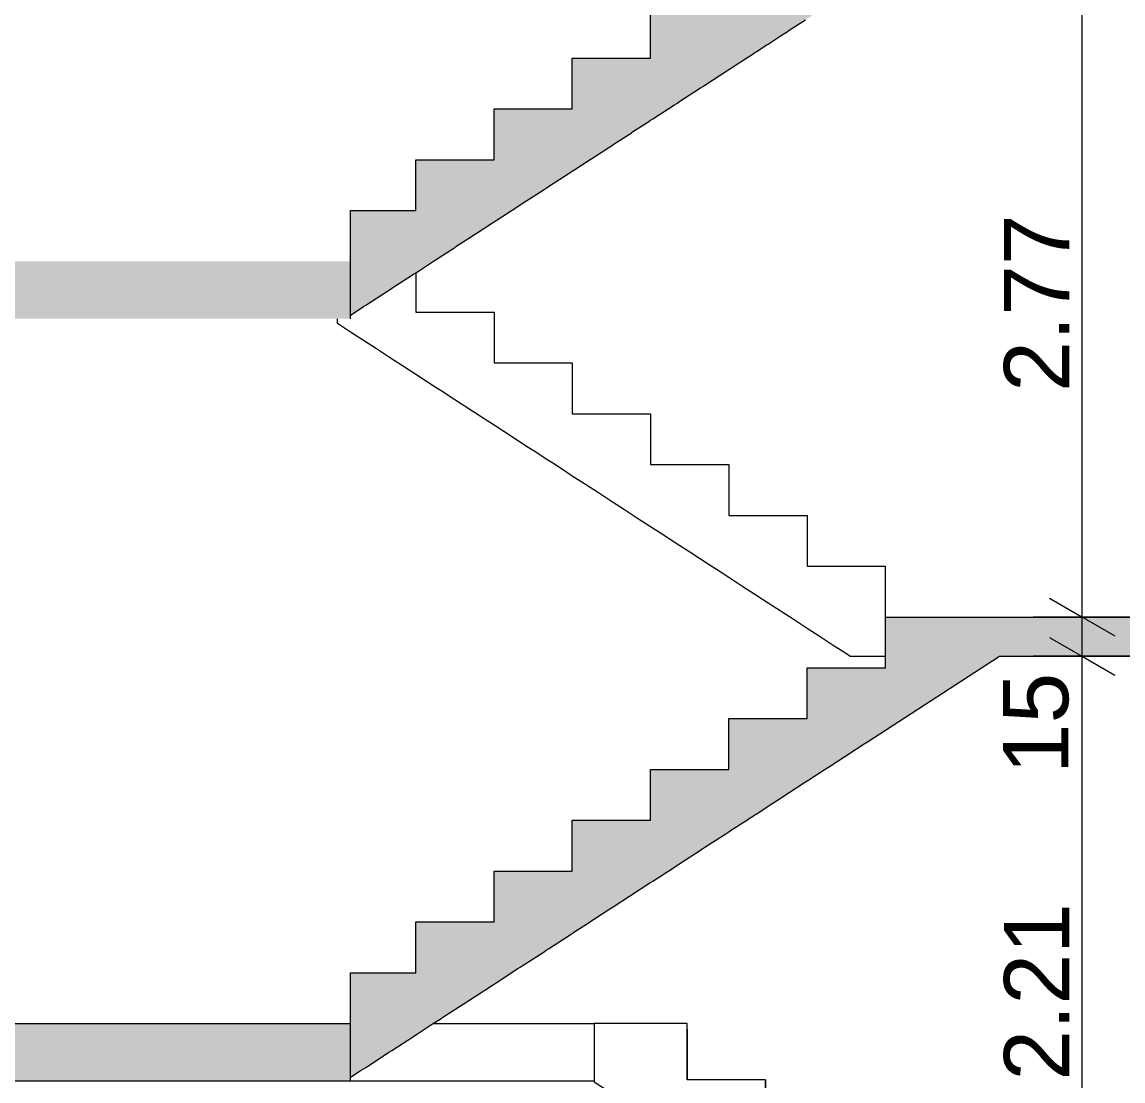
# Model space of a CAD drawing. Header units: feet. Extents: x 2583673 to 2624673, y -122443 to -93743.
# Drawn here: x 2602082 to 2606301, y -113398 to -109342 of the extents above; entities that cross this region are included whole.
import ezdxf

# ---------------------------------------------------------------- set-up
doc = ezdxf.new("R2010")
doc.units = ezdxf.units.FT
doc.header["$MEASUREMENT"] = 0
doc.set_wipeout_variables(frame=1)
doc.linetypes.add('Wipeout_Contour', pattern=[1000, 0, -1000])
for name, color, linetype, lineweight in [('0_Pen_No__1', 7, 'Continuous', 5), ('Dimensioning - General_Pen_No__1', 7, 'Continuous', 5), ('Structural - Bearing_Pen_No__1', 7, 'Continuous', 5)]:
    doc.layers.add(name, color=color, linetype=linetype, lineweight=lineweight)
for name, color, linetype in [('Dimensioning - General', 7, 'Continuous'), ('Exterior walls', 7, 'Continuous'), ('Structural - Bearing', 7, 'Continuous')]:
    doc.layers.add(name, color=color, linetype=linetype)
doc.styles.add('GENERATED_STYLE_1', font='arial.ttf')
doc.dimstyles.new('GENERATED_STYLE__1', dxfattribs={"dimtxt": 250, "dimasz": 190, "dimexe": 0.18, "dimexo": 3, "dimgap": 0.09, "dimtad": 1, "dimlfac": 0.001, "dimzin": 0, "dimdsep": 46, "dimtxsty": 'GENERATED_STYLE_1', "dimblk": 'ARROWHEAD_2', "dimblk1": 'ARROWHEAD_2', "dimblk2": 'ARROWHEAD_2', "dimcen": 0.09, "dimclrd": 7, "dimclre": 7, "dimclrt": 7, "dimadec": 0, "dimazin": 0, "dimtfac": 1, "dimtdec": 4, "dimtmove": 0, "dimatfit": 3, "dimfxl": 1, "dimtolj": 1, "dimtzin": 0, "dimarcsym": 0})

# ---------------------------------------------------------------- blocks, each defined once
blk = doc.blocks.new('*D30', base_point=(2247653.8, -76425))
at = {"layer": 'Dimensioning - General_Pen_No__1', "color": 7, "linetype": 'Continuous', "lineweight": 5, "transparency": 16777216}
for p, q in [((2601204.8, -110406.2), (2601454.8, -110550.5)), ((2601517.3, -110478.3), (2601142.3, -110478.3)), ((2601329.8, -113178.3), (2601329.8, -110478.3)), ((2601204.8, -113106.2), (2601454.8, -113250.5)), ((2601517.3, -113178.3), (2601142.3, -113178.3))]:
    blk.add_line(p, q, dxfattribs=at)
at = {"layer": 'Dimensioning - General_Pen_No__1', "color": 7, "lineweight": 5, "transparency": 16777216, "char_height": 250, "attachment_point": 7, "rotation": 90, "style": 'GENERATED_STYLE_1'}
for s, insert in [('\\A1;22', (2601279.8, -110930)), ('\\A1;2.70', (2601279.8, -112350.6))]:
    blk.add_mtext(s, dxfattribs=dict(at, insert=insert))
blk = doc.blocks.new('ARROWHEAD_2')
at = {"color": 0, "linetype": 'Continuous', "lineweight": 0}
for p, q in [((-0.378, -0.655), (0.378, 0.655)), ((0, 0), (-1, 0))]:
    blk.add_line(p, q, dxfattribs=at)
blk = doc.blocks.new('*D31', base_point=(2247653.8, -76425))
at = {"layer": 'Dimensioning - General_Pen_No__1', "color": 7, "linetype": 'Continuous', "lineweight": 5, "transparency": 16777216}
for p, q in [((2601204.8, -110186.2), (2601454.8, -110330.5)), ((2601517.3, -110258.3), (2601142.3, -110258.3)), ((2601329.8, -110478.3), (2601329.8, -110258.3)), ((2601204.8, -110406.2), (2601454.8, -110550.5)), ((2601517.3, -110478.3), (2601142.3, -110478.3))]:
    blk.add_line(p, q, dxfattribs=at)
blk = doc.blocks.new('*D43', base_point=(2247653.8, -76425))
at = {"layer": 'Dimensioning - General_Pen_No__1', "color": 7, "linetype": 'Continuous', "lineweight": 5, "transparency": 16777216}
for p, q in [((2611965.4, -99144.8), (2611965.4, -99022.5)), ((2612090.4, -99216.9), (2611840.4, -99072.6)), ((2612152.9, -99144.8), (2611777.9, -99144.8)), ((2611965.4, -116398.3), (2611965.4, -99144.8)), ((2611840.4, -116326.2), (2612090.4, -116470.5)), ((2612152.9, -116398.3), (2611777.9, -116398.3)), ((2611965.4, -116520.6), (2611965.4, -116398.3))]:
    blk.add_line(p, q, dxfattribs=at)
at = {"layer": 'Dimensioning - General_Pen_No__1', "color": 7, "lineweight": 5, "transparency": 16777216, "insert": (2611915.4, -108199), "char_height": 250, "attachment_point": 7, "rotation": 90, "style": 'GENERATED_STYLE_1'}
blk.add_mtext('\\A1;17.25', dxfattribs=at)
blk = doc.blocks.new('*D46', base_point=(2247653.8, -76425))
at = {"layer": 'Dimensioning - General_Pen_No__1', "color": 7, "linetype": 'Continuous', "lineweight": 5, "transparency": 16777216}
for p, q in [((2606019.8, -111698.8), (2606269.8, -111843.2)), ((2606332.3, -111771), (2605957.3, -111771)), ((2606144.8, -113978.3), (2606144.8, -111771)), ((2606019.8, -113906.2), (2606269.8, -114050.5)), ((2606332.3, -113978.3), (2605957.3, -113978.3))]:
    blk.add_line(p, q, dxfattribs=at)
at = {"layer": 'Dimensioning - General_Pen_No__1', "color": 7, "lineweight": 5, "transparency": 16777216, "char_height": 250, "attachment_point": 7, "rotation": 90, "style": 'GENERATED_STYLE_1'}
for s, insert in [('\\A1;15', (2606094.8, -112222.7)), ('\\A1;2.21', (2606094.8, -113397))]:
    blk.add_mtext(s, dxfattribs=dict(at, insert=insert))
blk = doc.blocks.new('*D47', base_point=(2247653.82239, -76424.96695))
at = {"layer": 'Dimensioning - General_Pen_No__1', "color": 7, "linetype": 'Continuous', "lineweight": 5, "transparency": 16777216}
for p, q in [((2606019.75593, -111548.84361), (2606269.75593, -111693.18111)), ((2606332.25593, -111621.01236), (2605957.25593, -111621.01236)), ((2606144.75593, -111771.01236), (2606144.75593, -111621.01236)), ((2606019.75593, -111698.84361), (2606269.75593, -111843.18111)), ((2606332.25593, -111771.01236), (2605957.25593, -111771.01236))]:
    blk.add_line(p, q, dxfattribs=at)
blk = doc.blocks.new('*D48', base_point=(2247653.8, -76425))
at = {"layer": 'Dimensioning - General_Pen_No__1', "color": 7, "linetype": 'Continuous', "lineweight": 5, "transparency": 16777216}
for p, q in [((2606019.8, -108778.8), (2606269.8, -108923.2)), ((2606332.3, -108851), (2605957.3, -108851)), ((2606144.8, -111621), (2606144.8, -108851)), ((2606019.8, -111548.8), (2606269.8, -111693.2)), ((2606332.3, -111621), (2605957.3, -111621))]:
    blk.add_line(p, q, dxfattribs=at)
at = {"layer": 'Dimensioning - General_Pen_No__1', "color": 7, "lineweight": 5, "transparency": 16777216, "char_height": 250, "attachment_point": 7, "rotation": 90, "style": 'GENERATED_STYLE_1'}
for s, insert in [('\\A1;15', (2606094.8, -109302.7)), ('\\A1;2.77', (2606094.8, -110758.3))]:
    blk.add_mtext(s, dxfattribs=dict(at, insert=insert))

msp = doc.modelspace()

# ---------------------------------------------------------------- linework, layer by layer
at = {"layer": '0_Pen_No__1', "color": 7, "linetype": 'Continuous', "lineweight": 5}
for p, q in [((2603590.83, -113222.095), (2603597.102, -113218.025)), ((2603499.193, -113281.558), (2603582.467, -113227.522)), ((2603582.467, -113227.522), (2603590.83, -113222.095)), ((2603399.193, -113346.446), (2603482.467, -113292.411)), ((2603482.467, -113292.411), (2603490.83, -113286.984)), ((2603490.83, -113286.984), (2603499.193, -113281.558)), ((2603390.83, -113351.873), (2603399.193, -113346.446)), ((2603340.83, -113384.317), (2603382.467, -113357.3)), ((2603382.467, -113357.3), (2603390.83, -113351.873)), ((2604930.83, -113394.346), (2604930.83, -113589.012))]:
    msp.add_line(p, q, dxfattribs=at)
at = {"layer": 'Structural - Bearing_Pen_No__1', "color": 7, "linetype": 'Continuous', "lineweight": 5}
for p, q in [((2592180.83, -113398.346), (2603340.83, -113398.346)), ((2603340.83, -113398.346), (2604030.83, -113398.346))]:
    msp.add_line(p, q, dxfattribs=at)

# ---------------------------------------------------------------- wipeouts: each hides what was drawn before it
at = {"color": 254, "linetype": 'Wipeout_Contour', "lineweight": 0, "ltscale": 54730930.96030671}
msp.add_wipeout([(2600730.83, -107558.346), (2600730.83, -110258.346), (2603340.83, -110258.346), (2603340.83, -110063.679), (2603590.83, -110063.679), (2603590.83, -109869.012), (2603890.83, -109869.012), (2603890.83, -109674.346), (2604190.83, -109674.346), (2604190.83, -109479.679), (2604490.83, -109479.679), (2604490.83, -109285.012), (2604790.83, -109285.012), (2604790.83, -109090.346), (2605090.83, -109090.346), (2605090.83, -108895.679), (2605390.83, -108895.679), (2605390.83, -108851.012), (2605254.572, -108851.012), (2603290.83, -107576.762), (2603290.83, -107558.346)], dxfattribs=at).dxf.layer = 'Exterior walls'
at = {"color": 254, "linetype": 'Wipeout_Contour', "lineweight": 0, "ltscale": 54733535.01030895}
msp.add_wipeout([(2603290.83, -110478.346), (2600730.83, -110478.346), (2600730.83, -113178.346), (2603340.83, -113178.346), (2603340.83, -112983.679), (2603590.83, -112983.679), (2603590.83, -112789.012), (2603890.83, -112789.012), (2603890.83, -112594.346), (2604190.83, -112594.346), (2604190.83, -112399.679), (2604490.83, -112399.679), (2604490.83, -112205.012), (2604790.83, -112205.012), (2604790.83, -112010.346), (2605090.83, -112010.346), (2605090.83, -111815.679), (2605390.83, -111815.679), (2605390.83, -111771.012), (2605254.572, -111771.012), (2603290.83, -110496.762)], dxfattribs=at).dxf.layer = 'Exterior walls'
at = {"color": 254, "linetype": 'Wipeout_Contour', "lineweight": 0, "ltscale": 10427798.09888315}
msp.add_wipeout([(2604330.83, -113508.346), (2604630.83, -113508.346), (2604630.83, -113343.346), (2604330.83, -113343.346)], dxfattribs=at).dxf.layer = 'Structural - Bearing'

# ---------------------------------------------------------------- next in the draw order: hatches: boundary and pattern name
at = {"layer": 'Structural - Bearing_Pen_No__1', "linetype": 'Continuous', "lineweight": 5}
msp.add_hatch(color=7, dxfattribs=at).paths.add_polyline_path([(2603340.83, -113398.346), (2603340.83, -113178.346), (2592060.83, -113178.346), (2592060.83, -113398.346)])

# ---------------------------------------------------------------- next in the draw order: linework, layer by layer
at = {"layer": '0_Pen_No__1', "color": 7, "linetype": 'Continuous', "lineweight": 5}
for p, q in [((2603590.83, -110063.679), (2603590.83, -109869.012)), ((2603340.83, -110063.679), (2603590.83, -110063.679)), ((2603590.83, -112983.679), (2603590.83, -112789.012)), ((2603340.83, -112983.679), (2603590.83, -112983.679)), ((2603340.83, -113384.317), (2603340.83, -112983.679)), ((2604630.83, -113199.679), (2604630.83, -113394.346)), ((2604630.83, -113394.346), (2604930.83, -113394.346))]:
    msp.add_line(p, q, dxfattribs=at)
at = {"layer": 'Structural - Bearing_Pen_No__1', "color": 7, "linetype": 'Continuous', "lineweight": 5}
for p, q in [((2592180.83, -113178.346), (2603340.83, -113178.346)), ((2603340.83, -113398.346), (2603340.83, -113178.346)), ((2604330.83, -113343.346), (2604630.83, -113343.346)), ((2604630.83, -113508.346), (2604630.83, -113343.346)), ((2604030.83, -113398.346), (2604330.83, -113398.346))]:
    msp.add_line(p, q, dxfattribs=at)

# ---------------------------------------------------------------- next in the draw order: wipeouts: each hides what was drawn before it
at = {"color": 254, "linetype": 'Wipeout_Contour', "lineweight": 0, "ltscale": 10432154.7907367}
msp.add_wipeout([(2605827.088, -108851.012), (2603658.252, -110258.346), (2606730.83, -110258.346), (2606730.83, -108851.012)], dxfattribs=at).dxf.layer = 'Exterior walls'
at = {"color": 254, "linetype": 'Wipeout_Contour', "lineweight": 0, "ltscale": 36502272.04315289}
msp.add_wipeout([(2606730.83, -110478.346), (2603890.83, -110478.346), (2603890.83, -110647.679), (2604190.83, -110647.679), (2604190.83, -110842.346), (2604490.83, -110842.346), (2604490.83, -111037.012), (2604790.83, -111037.012), (2604790.83, -111231.679), (2605090.83, -111231.679), (2605090.83, -111426.346), (2605390.83, -111426.346), (2605390.83, -111621.012), (2606730.83, -111621.012)], dxfattribs=at).dxf.layer = 'Exterior walls'
at = {"color": 254, "linetype": 'Wipeout_Contour', "lineweight": 0, "ltscale": 10432651.95455076}
msp.add_wipeout([(2605827.088, -111771.012), (2603658.252, -113178.346), (2606730.83, -113178.346), (2606730.83, -111771.012)], dxfattribs=at).dxf.layer = 'Exterior walls'

# ---------------------------------------------------------------- next in the draw order: linework, layer by layer
at = {"layer": '0_Pen_No__1', "color": 7, "linetype": 'Continuous', "lineweight": 5}
for p, q in [((2604490.83, -109479.679), (2604490.83, -109285.012)), ((2605022.102, -109373.359), (2605084.558, -109332.832)), ((2604992.921, -109392.294), (2605013.74, -109378.785)), ((2605013.74, -109378.785), (2605015.83, -109377.429)), ((2605015.83, -109377.429), (2605022.102, -109373.359)), ((2604940.83, -109426.095), (2604945.012, -109423.382)), ((2604945.012, -109423.382), (2604986.649, -109396.364)), ((2604986.649, -109396.364), (2604990.83, -109393.651)), ((2604990.83, -109393.651), (2604992.921, -109392.294)), ((2604867.921, -109473.405), (2604888.74, -109459.896)), ((2604888.74, -109459.896), (2604890.83, -109458.54)), ((2604890.83, -109458.54), (2604895.012, -109455.826)), ((2604895.012, -109455.826), (2604936.649, -109428.808)), ((2604936.649, -109428.808), (2604940.83, -109426.095)), ((2604190.83, -109479.679), (2604490.83, -109479.679)), ((2604190.83, -109674.346), (2604190.83, -109479.679)), ((2604797.102, -109519.359), (2604859.558, -109478.832)), ((2604859.558, -109478.832), (2604865.83, -109474.762)), ((2604865.83, -109474.762), (2604867.921, -109473.405)), ((2604699.193, -109582.891), (2604782.467, -109528.855)), ((2604782.467, -109528.855), (2604790.83, -109523.429)), ((2604790.83, -109523.429), (2604797.102, -109519.359)), ((2604682.467, -109593.744), (2604690.83, -109588.317)), ((2604690.83, -109588.317), (2604699.193, -109582.891)), ((2604599.193, -109647.78), (2604682.467, -109593.744)), ((2603890.83, -109674.346), (2604190.83, -109674.346)), ((2603890.83, -109869.012), (2603890.83, -109674.346)), ((2604499.193, -109712.669), (2604582.467, -109658.633)), ((2604582.467, -109658.633), (2604590.83, -109653.206)), ((2604590.83, -109653.206), (2604599.193, -109647.78)), ((2604484.558, -109722.165), (2604490.83, -109718.095)), ((2604490.83, -109718.095), (2604499.193, -109712.669)), ((2604422.102, -109762.692), (2604484.558, -109722.165)), ((2604347.102, -109811.359), (2604409.558, -109770.832)), ((2604409.558, -109770.832), (2604415.83, -109766.762)), ((2604415.83, -109766.762), (2604422.102, -109762.692)), ((2604272.102, -109860.025), (2604334.558, -109819.498)), ((2604334.558, -109819.498), (2604340.83, -109815.429)), ((2604340.83, -109815.429), (2604347.102, -109811.359)), ((2603590.83, -109869.012), (2603890.83, -109869.012)), ((2604197.102, -109908.692), (2604259.558, -109868.165)), ((2604259.558, -109868.165), (2604265.83, -109864.095)), ((2604265.83, -109864.095), (2604272.102, -109860.025)), ((2604099.193, -109972.224), (2604182.467, -109918.188)), ((2604182.467, -109918.188), (2604190.83, -109912.762)), ((2604190.83, -109912.762), (2604197.102, -109908.692)), ((2604090.83, -109977.651), (2604099.193, -109972.224)), ((2603999.193, -110037.113), (2604082.467, -109983.077)), ((2604082.467, -109983.077), (2604090.83, -109977.651)), ((2603899.193, -110102.002), (2603982.467, -110047.966)), ((2603982.467, -110047.966), (2603990.83, -110042.54)), ((2603990.83, -110042.54), (2603999.193, -110037.113)), ((2603822.102, -110152.025), (2603884.558, -110111.498)), ((2603884.558, -110111.498), (2603890.83, -110107.429)), ((2603890.83, -110107.429), (2603899.193, -110102.002)), ((2603745.012, -110202.049), (2603786.649, -110175.031)), ((2603786.649, -110175.031), (2603790.83, -110172.317)), ((2603790.83, -110172.317), (2603792.921, -110170.961)), ((2603792.921, -110170.961), (2603813.74, -110157.452)), ((2603813.74, -110157.452), (2603815.83, -110156.095)), ((2603815.83, -110156.095), (2603822.102, -110152.025)), ((2603695.012, -110234.493), (2603736.649, -110207.475)), ((2603736.649, -110207.475), (2603740.83, -110204.762)), ((2603740.83, -110204.762), (2603745.012, -110202.049)), ((2603690.83, -110237.206), (2603695.012, -110234.493)), ((2605827.088, -111771.012), (2606730.83, -111771.012)), ((2605090.83, -112010.346), (2605090.83, -111815.679)), ((2605090.83, -111815.679), (2605390.83, -111815.679)), ((2604790.83, -112010.346), (2605090.83, -112010.346)), ((2604790.83, -112205.012), (2604790.83, -112010.346)), ((2605247.102, -112147.359), (2605309.558, -112106.832)), ((2605309.558, -112106.832), (2605315.83, -112102.762)), ((2605315.83, -112102.762), (2605322.102, -112098.692)), ((2605172.102, -112196.025), (2605234.558, -112155.498)), ((2605234.558, -112155.498), (2605240.83, -112151.429)), ((2605240.83, -112151.429), (2605247.102, -112147.359)), ((2604490.83, -112205.012), (2604790.83, -112205.012)), ((2604490.83, -112399.679), (2604490.83, -112205.012)), ((2605097.102, -112244.692), (2605159.558, -112204.165)), ((2605159.558, -112204.165), (2605165.83, -112200.095)), ((2605165.83, -112200.095), (2605172.102, -112196.025)), ((2605084.558, -112252.832), (2605090.83, -112248.762)), ((2605090.83, -112248.762), (2605097.102, -112244.692)), ((2605022.102, -112293.359), (2605084.558, -112252.832)), ((2604945.012, -112343.382), (2604986.649, -112316.364)), ((2604986.649, -112316.364), (2604990.83, -112313.651)), ((2604990.83, -112313.651), (2604992.921, -112312.294)), ((2604992.921, -112312.294), (2605013.74, -112298.785)), ((2605013.74, -112298.785), (2605015.83, -112297.429)), ((2605015.83, -112297.429), (2605022.102, -112293.359)), ((2604890.83, -112378.54), (2604895.012, -112375.826)), ((2604895.012, -112375.826), (2604936.649, -112348.808)), ((2604936.649, -112348.808), (2604940.83, -112346.095)), ((2604940.83, -112346.095), (2604945.012, -112343.382)), ((2604190.83, -112399.679), (2604490.83, -112399.679)), ((2604190.83, -112594.346), (2604190.83, -112399.679)), ((2604797.102, -112439.359), (2604859.558, -112398.832)), ((2604859.558, -112398.832), (2604865.83, -112394.762)), ((2604865.83, -112394.762), (2604867.921, -112393.405)), ((2604867.921, -112393.405), (2604888.74, -112379.896)), ((2604888.74, -112379.896), (2604890.83, -112378.54)), ((2604699.193, -112502.891), (2604782.467, -112448.855)), ((2604782.467, -112448.855), (2604790.83, -112443.429)), ((2604790.83, -112443.429), (2604797.102, -112439.359)), ((2604690.83, -112508.317), (2604699.193, -112502.891)), ((2604599.193, -112567.78), (2604682.467, -112513.744)), ((2604682.467, -112513.744), (2604690.83, -112508.317)), ((2604499.193, -112632.669), (2604582.467, -112578.633)), ((2604582.467, -112578.633), (2604590.83, -112573.206)), ((2604590.83, -112573.206), (2604599.193, -112567.78)), ((2603890.83, -112594.346), (2604190.83, -112594.346)), ((2603890.83, -112789.012), (2603890.83, -112594.346)), ((2604422.102, -112682.692), (2604484.558, -112642.165)), ((2604484.558, -112642.165), (2604490.83, -112638.095)), ((2604490.83, -112638.095), (2604499.193, -112632.669)), ((2604347.102, -112731.359), (2604409.558, -112690.832)), ((2604409.558, -112690.832), (2604415.83, -112686.762)), ((2604415.83, -112686.762), (2604422.102, -112682.692)), ((2604272.102, -112780.025), (2604334.558, -112739.498)), ((2604334.558, -112739.498), (2604340.83, -112735.429)), ((2604340.83, -112735.429), (2604347.102, -112731.359)), ((2603590.83, -112789.012), (2603890.83, -112789.012)), ((2604197.102, -112828.692), (2604259.558, -112788.165)), ((2604259.558, -112788.165), (2604265.83, -112784.095)), ((2604265.83, -112784.095), (2604272.102, -112780.025)), ((2604099.193, -112892.224), (2604182.467, -112838.188)), ((2604182.467, -112838.188), (2604190.83, -112832.762)), ((2604190.83, -112832.762), (2604197.102, -112828.692)), ((2603999.193, -112957.113), (2604082.467, -112903.077)), ((2604082.467, -112903.077), (2604090.83, -112897.651)), ((2604090.83, -112897.651), (2604099.193, -112892.224)), ((2603982.467, -112967.966), (2603990.83, -112962.54)), ((2603990.83, -112962.54), (2603999.193, -112957.113)), ((2603899.193, -113022.002), (2603982.467, -112967.966)), ((2603822.102, -113072.025), (2603884.558, -113031.498)), ((2603884.558, -113031.498), (2603890.83, -113027.429)), ((2603890.83, -113027.429), (2603899.193, -113022.002)), ((2603786.649, -113095.031), (2603790.83, -113092.317)), ((2603790.83, -113092.317), (2603792.921, -113090.961)), ((2603792.921, -113090.961), (2603813.74, -113077.452)), ((2603813.74, -113077.452), (2603815.83, -113076.095)), ((2603815.83, -113076.095), (2603822.102, -113072.025)), ((2603695.012, -113154.493), (2603736.649, -113127.475)), ((2603736.649, -113127.475), (2603740.83, -113124.762)), ((2603740.83, -113124.762), (2603745.012, -113122.049)), ((2603745.012, -113122.049), (2603786.649, -113095.031)), ((2603597.102, -113218.025), (2603659.558, -113177.498)), ((2603659.558, -113177.498), (2603665.83, -113173.429)), ((2603665.83, -113173.429), (2603667.921, -113172.072)), ((2603667.921, -113172.072), (2603688.74, -113158.563)), ((2603688.74, -113158.563), (2603690.83, -113157.206)), ((2603690.83, -113157.206), (2603695.012, -113154.493))]:
    msp.add_line(p, q, dxfattribs=at)
at = {"layer": 'Structural - Bearing_Pen_No__1', "color": 7, "linetype": 'Continuous', "lineweight": 5}
for p, q in [((2603658.252, -113178.346), (2604030.83, -113178.346)), ((2604030.83, -113178.346), (2604330.83, -113178.346)), ((2604330.83, -113343.346), (2604330.83, -113178.346))]:
    msp.add_line(p, q, dxfattribs=at)

# ---------------------------------------------------------------- next in the draw order: dimensions: what is measured, and where the dimension line sits
at = {"layer": 'Dimensioning - General', "color": 7, "linetype": 'Continuous', "lineweight": 5}
for base, p1, p2, picture, middle in [((2606144.756, -111621.012), (2608932.754, -111771.012), (2608907.474, -111621.012), '*D47', (2605969.756, -112032.104)), ((2606144.756, -111771.012), (2608764.222, -113978.346), (2608932.754, -111771.012), '*D46', (2605969.756, -113072.26))]:
    dim = msp.add_linear_dim(base=base, p1=p1, p2=p2, angle=90, dimstyle='GENERATED_STYLE__1', dxfattribs=at)
    dim.commit()
    dim.dimension.update_dxf_attribs({"geometry": picture, "text_midpoint": middle, "dimtype": 160, "text_rotation": 90})

# ---------------------------------------------------------------- next in the draw order: wipeouts: each hides what was drawn before it
at = {"color": 254, "linetype": 'Wipeout_Contour', "lineweight": 0, "ltscale": 18248450.45669055}
msp.add_wipeout([(2603590.83, -110453.012), (2603890.83, -110453.012), (2603890.83, -110478.346), (2606730.83, -110478.346), (2606730.83, -110258.346), (2603658.252, -110258.346), (2603590.83, -110302.095)], dxfattribs=at).dxf.layer = 'Structural - Bearing'

# ---------------------------------------------------------------- next in the draw order: linework, layer by layer
at = {"layer": '0_Pen_No__1', "color": 7, "linetype": 'Continuous', "lineweight": 5}
for p, q in [((2603659.558, -110257.498), (2603665.83, -110253.429)), ((2603665.83, -110253.429), (2603667.921, -110252.072)), ((2603667.921, -110252.072), (2603688.74, -110238.563)), ((2603688.74, -110238.563), (2603690.83, -110237.206))]:
    msp.add_line(p, q, dxfattribs=at)

# ---------------------------------------------------------------- next in the draw order: dimensions: what is measured, and where the dimension line sits
at = {"layer": 'Dimensioning - General', "color": 7, "linetype": 'Continuous', "lineweight": 5}
dim = msp.add_linear_dim(base=(2606144.756, -108851.012), p1=(2608907.474, -111621.012), p2=(2608821.62, -108851.012), angle=90, dimstyle='GENERATED_STYLE__1', dxfattribs=at)
dim.commit()
dim.dimension.update_dxf_attribs({"geometry": '*D48', "text_midpoint": (2605969.756, -110433.594), "dimtype": 160, "text_rotation": 90})

# ---------------------------------------------------------------- next in the draw order: wipeouts: each hides what was drawn before it
at = {"color": 254, "linetype": 'Wipeout_Contour', "lineweight": 0, "ltscale": 49526231.70207646}
msp.add_wipeout([(2603290.83, -110478.346), (2603290.83, -110496.762), (2605254.572, -111771.012), (2605390.83, -111771.012), (2605390.83, -111426.346), (2605090.83, -111426.346), (2605090.83, -111231.679), (2604790.83, -111231.679), (2604790.83, -111037.012), (2604490.83, -111037.012), (2604490.83, -110842.346), (2604190.83, -110842.346), (2604190.83, -110647.679), (2603890.83, -110647.679), (2603890.83, -110453.012), (2603590.83, -110453.012), (2603590.83, -110302.095), (2603340.83, -110464.317), (2603340.83, -110478.346)], dxfattribs=at)

# ---------------------------------------------------------------- next in the draw order: hatches: boundary and pattern name
at = {"layer": '0_Pen_No__1', "linetype": 'Continuous', "lineweight": 5}
for points in [[(2605090.83, -108895.679), (2605090.83, -109090.346), (2604790.83, -109090.346), (2604790.83, -109285.012), (2604490.83, -109285.012), (2604490.83, -109479.679), (2604190.83, -109479.679), (2604190.83, -109674.346), (2603890.83, -109674.346), (2603890.83, -109869.012), (2603590.83, -109869.012), (2603590.83, -110063.679), (2603340.83, -110063.679), (2603340.83, -110464.317), (2603382.467, -110437.3), (2603390.83, -110431.873), (2603399.193, -110426.446), (2603482.467, -110372.411), (2603490.83, -110366.984), (2603499.193, -110361.558), (2603582.467, -110307.522), (2603590.83, -110302.095), (2603597.102, -110298.025), (2603659.558, -110257.498), (2603665.83, -110253.429), (2603667.921, -110252.072), (2603688.74, -110238.563), (2603690.83, -110237.206), (2603695.012, -110234.493), (2603736.649, -110207.475), (2603740.83, -110204.762), (2603745.012, -110202.049), (2603786.649, -110175.031), (2603790.83, -110172.317), (2603792.921, -110170.961), (2603813.74, -110157.452), (2603815.83, -110156.095), (2603822.102, -110152.025), (2603884.558, -110111.498), (2603890.83, -110107.429), (2603899.193, -110102.002), (2603982.467, -110047.966), (2603990.83, -110042.54), (2603999.193, -110037.113), (2604082.467, -109983.077), (2604090.83, -109977.651), (2604099.193, -109972.224), (2604182.467, -109918.188), (2604190.83, -109912.762), (2604197.102, -109908.692), (2604259.558, -109868.165), (2604265.83, -109864.095), (2604272.102, -109860.025), (2604334.558, -109819.498), (2604340.83, -109815.429), (2604347.102, -109811.359), (2604409.558, -109770.832), (2604415.83, -109766.762), (2604422.102, -109762.692), (2604484.558, -109722.165), (2604490.83, -109718.095), (2604499.193, -109712.669), (2604582.467, -109658.633), (2604590.83, -109653.206), (2604599.193, -109647.78), (2604682.467, -109593.744), (2604690.83, -109588.317), (2604699.193, -109582.891), (2604782.467, -109528.855), (2604790.83, -109523.429), (2604797.102, -109519.359), (2604859.558, -109478.832), (2604865.83, -109474.762), (2604867.921, -109473.405), (2604888.74, -109459.896), (2604890.83, -109458.54), (2604895.012, -109455.826), (2604936.649, -109428.808), (2604940.83, -109426.095), (2604945.012, -109423.382), (2604986.649, -109396.364), (2604990.83, -109393.651), (2604992.921, -109392.294), (2605013.74, -109378.785), (2605015.83, -109377.429), (2605022.102, -109373.359), (2605084.558, -109332.832), (2605090.83, -109328.762), (2605097.102, -109324.692), (2605159.558, -109284.165), (2605165.83, -109280.095), (2605172.102, -109276.025), (2605234.558, -109235.498), (2605240.83, -109231.429), (2605247.102, -109227.359), (2605309.558, -109186.832), (2605315.83, -109182.762), (2605322.102, -109178.692), (2605827.088, -108851.012), (2605390.83, -108851.012), (2605390.83, -108895.679)], [(2606730.83, -111771.012), (2606730.83, -111621.012), (2605390.83, -111621.012), (2605390.83, -111771.012)], [(2605090.83, -111815.679), (2605090.83, -112010.346), (2604790.83, -112010.346), (2604790.83, -112205.012), (2604490.83, -112205.012), (2604490.83, -112399.679), (2604190.83, -112399.679), (2604190.83, -112594.346), (2603890.83, -112594.346), (2603890.83, -112789.012), (2603590.83, -112789.012), (2603590.83, -112983.679), (2603340.83, -112983.679), (2603340.83, -113384.317), (2603382.467, -113357.3), (2603390.83, -113351.873), (2603399.193, -113346.446), (2603482.467, -113292.411), (2603490.83, -113286.984), (2603499.193, -113281.558), (2603582.467, -113227.522), (2603590.83, -113222.095), (2603597.102, -113218.025), (2603659.558, -113177.498), (2603665.83, -113173.429), (2603667.921, -113172.072), (2603688.74, -113158.563), (2603690.83, -113157.206), (2603695.012, -113154.493), (2603736.649, -113127.475), (2603740.83, -113124.762), (2603745.012, -113122.049), (2603786.649, -113095.031), (2603790.83, -113092.317), (2603792.921, -113090.961), (2603813.74, -113077.452), (2603815.83, -113076.095), (2603822.102, -113072.025), (2603884.558, -113031.498), (2603890.83, -113027.429), (2603899.193, -113022.002), (2603982.467, -112967.966), (2603990.83, -112962.54), (2603999.193, -112957.113), (2604082.467, -112903.077), (2604090.83, -112897.651), (2604099.193, -112892.224), (2604182.467, -112838.188), (2604190.83, -112832.762), (2604197.102, -112828.692), (2604259.558, -112788.165), (2604265.83, -112784.095), (2604272.102, -112780.025), (2604334.558, -112739.498), (2604340.83, -112735.429), (2604347.102, -112731.359), (2604409.558, -112690.832), (2604415.83, -112686.762), (2604422.102, -112682.692), (2604484.558, -112642.165), (2604490.83, -112638.095), (2604499.193, -112632.669), (2604582.467, -112578.633), (2604590.83, -112573.206), (2604599.193, -112567.78), (2604682.467, -112513.744), (2604690.83, -112508.317), (2604699.193, -112502.891), (2604782.467, -112448.855), (2604790.83, -112443.429), (2604797.102, -112439.359), (2604859.558, -112398.832), (2604865.83, -112394.762), (2604867.921, -112393.405), (2604888.74, -112379.896), (2604890.83, -112378.54), (2604895.012, -112375.826), (2604936.649, -112348.808), (2604940.83, -112346.095), (2604945.012, -112343.382), (2604986.649, -112316.364), (2604990.83, -112313.651), (2604992.921, -112312.294), (2605013.74, -112298.785), (2605015.83, -112297.429), (2605022.102, -112293.359), (2605084.558, -112252.832), (2605090.83, -112248.762), (2605097.102, -112244.692), (2605159.558, -112204.165), (2605165.83, -112200.095), (2605172.102, -112196.025), (2605234.558, -112155.498), (2605240.83, -112151.429), (2605247.102, -112147.359), (2605309.558, -112106.832), (2605315.83, -112102.762), (2605322.102, -112098.692), (2605827.088, -111771.012), (2605390.83, -111771.012), (2605390.83, -111815.679)]]:
    msp.add_hatch(color=7, dxfattribs=at).paths.add_polyline_path(points)
at = {"layer": 'Structural - Bearing_Pen_No__1', "linetype": 'Continuous', "lineweight": 5}
msp.add_hatch(color=7, dxfattribs=at).paths.add_polyline_path([(2603340.83, -110478.346), (2603340.83, -110258.346), (2592060.83, -110258.346), (2592060.83, -110478.346)])

# ---------------------------------------------------------------- next in the draw order: linework, layer by layer
at = {"layer": '0_Pen_No__1', "color": 7, "linetype": 'Continuous', "lineweight": 5}
for p, q in [((2603340.83, -110464.317), (2603340.83, -110063.679)), ((2603597.102, -110298.025), (2603659.558, -110257.498)), ((2603499.193, -110361.558), (2603582.467, -110307.522)), ((2603582.467, -110307.522), (2603590.83, -110302.095)), ((2603590.83, -110302.095), (2603597.102, -110298.025)), ((2603590.83, -110302.095), (2603590.83, -110453.012)), ((2603399.193, -110426.446), (2603482.467, -110372.411)), ((2603482.467, -110372.411), (2603490.83, -110366.984)), ((2603490.83, -110366.984), (2603499.193, -110361.558)), ((2603382.467, -110437.3), (2603390.83, -110431.873)), ((2603390.83, -110431.873), (2603399.193, -110426.446)), ((2603290.83, -110496.762), (2603290.83, -110478.346)), ((2603340.83, -110464.317), (2603382.467, -110437.3)), ((2603590.83, -110453.012), (2603890.83, -110453.012)), ((2603890.83, -110453.012), (2603890.83, -110647.679)), ((2603340.83, -110529.206), (2603290.83, -110496.762)), ((2603390.83, -110561.651), (2603340.83, -110529.206)), ((2603440.83, -110594.095), (2603390.83, -110561.651)), ((2603490.83, -110626.54), (2603440.83, -110594.095)), ((2603540.83, -110658.984), (2603490.83, -110626.54)), ((2603590.83, -110691.429), (2603540.83, -110658.984)), ((2603890.83, -110647.679), (2604190.83, -110647.679)), ((2604190.83, -110647.679), (2604190.83, -110842.346)), ((2603628.33, -110715.762), (2603590.83, -110691.429)), ((2603665.83, -110740.095), (2603628.33, -110715.762)), ((2603678.33, -110748.206), (2603665.83, -110740.095)), ((2603690.83, -110756.317), (2603678.33, -110748.206)), ((2603715.83, -110772.54), (2603690.83, -110756.317)), ((2603740.83, -110788.762), (2603715.83, -110772.54)), ((2603765.83, -110804.984), (2603740.83, -110788.762)), ((2603790.83, -110821.206), (2603765.83, -110804.984)), ((2603803.33, -110829.317), (2603790.83, -110821.206)), ((2603815.83, -110837.429), (2603803.33, -110829.317)), ((2603853.33, -110861.762), (2603815.83, -110837.429)), ((2604190.83, -110842.346), (2604490.83, -110842.346)), ((2604490.83, -110842.346), (2604490.83, -111037.012)), ((2603890.83, -110886.095), (2603853.33, -110861.762)), ((2603928.33, -110910.429), (2603890.83, -110886.095)), ((2603965.83, -110934.762), (2603928.33, -110910.429)), ((2603978.33, -110942.873), (2603965.83, -110934.762)), ((2603990.83, -110950.984), (2603978.33, -110942.873)), ((2604015.83, -110967.206), (2603990.83, -110950.984)), ((2604040.83, -110983.429), (2604015.83, -110967.206)), ((2604065.83, -110999.651), (2604040.83, -110983.429)), ((2604090.83, -111015.873), (2604065.83, -110999.651)), ((2604103.33, -111023.984), (2604090.83, -111015.873)), ((2604115.83, -111032.095), (2604103.33, -111023.984)), ((2604153.33, -111056.429), (2604115.83, -111032.095)), ((2604190.83, -111080.762), (2604153.33, -111056.429)), ((2604490.83, -111037.012), (2604790.83, -111037.012)), ((2604790.83, -111037.012), (2604790.83, -111231.679)), ((2604240.83, -111113.206), (2604190.83, -111080.762)), ((2604290.83, -111145.651), (2604240.83, -111113.206)), ((2604340.83, -111178.095), (2604290.83, -111145.651)), ((2604390.83, -111210.54), (2604340.83, -111178.095)), ((2604440.83, -111242.984), (2604390.83, -111210.54)), ((2604790.83, -111231.679), (2605090.83, -111231.679)), ((2605090.83, -111231.679), (2605090.83, -111426.346)), ((2604490.83, -111275.429), (2604440.83, -111242.984)), ((2604528.33, -111299.762), (2604490.83, -111275.429)), ((2604565.83, -111324.095), (2604528.33, -111299.762)), ((2604603.33, -111348.429), (2604565.83, -111324.095)), ((2604640.83, -111372.762), (2604603.33, -111348.429)), ((2604678.33, -111397.095), (2604640.83, -111372.762)), ((2604715.83, -111421.429), (2604678.33, -111397.095)), ((2604753.33, -111445.762), (2604715.83, -111421.429)), ((2604790.83, -111470.095), (2604753.33, -111445.762)), ((2605090.83, -111426.346), (2605390.83, -111426.346)), ((2605390.83, -111621.012), (2605390.83, -111426.346)), ((2604840.83, -111502.54), (2604790.83, -111470.095)), ((2604890.83, -111534.984), (2604840.83, -111502.54)), ((2604940.83, -111567.429), (2604890.83, -111534.984)), ((2604990.83, -111599.873), (2604940.83, -111567.429)), ((2605040.83, -111632.317), (2604990.83, -111599.873)), ((2605090.83, -111664.762), (2605040.83, -111632.317)), ((2605390.83, -111621.012), (2606730.83, -111621.012)), ((2605390.83, -111771.012), (2605390.83, -111621.012)), ((2605140.83, -111697.206), (2605090.83, -111664.762)), ((2605190.83, -111729.651), (2605140.83, -111697.206)), ((2605240.83, -111762.095), (2605190.83, -111729.651)), ((2605254.572, -111771.012), (2605240.83, -111762.095)), ((2605254.572, -111771.012), (2605390.83, -111771.012)), ((2605322.102, -112098.692), (2605827.088, -111771.012)), ((2605390.83, -111815.679), (2605390.83, -111771.012))]:
    msp.add_line(p, q, dxfattribs=at)
at = {"layer": 'Structural - Bearing_Pen_No__1', "color": 7, "linetype": 'Continuous', "lineweight": 5}
msp.add_line((2603340.83, -110478.346), (2603340.83, -110258.346), dxfattribs=at)

# ---------------------------------------------------------------- next in the draw order: dimensions: what is measured, and where the dimension line sits
at = {"layer": 'Dimensioning - General', "color": 7, "linetype": 'Continuous', "lineweight": 5}
for base, p1, p2, picture, middle in [((2611965.417, -99144.778), (2608930.83, -116398.346), (2599935.224, -99144.778), '*D43', (2611790.417, -107778.989)), ((2601329.801, -110258.346), (2603340.83, -110478.346), (2600118.535, -110258.346), '*D31', (2601154.801, -110739.437)), ((2601329.801, -110478.346), (2600244.572, -113178.346), (2603340.83, -110478.346), '*D30', (2601154.801, -112025.927))]:
    dim = msp.add_linear_dim(base=base, p1=p1, p2=p2, angle=90, dimstyle='GENERATED_STYLE__1', dxfattribs=at)
    dim.commit()
    dim.dimension.update_dxf_attribs({"geometry": picture, "text_midpoint": middle, "dimtype": 160, "text_rotation": 90})

# ---------------------------------------------------------------- next in the draw order: wipeouts: each hides what was drawn before it
at = {"color": 254, "linetype": 'Wipeout_Contour', "lineweight": 0, "ltscale": 28681754.71260845}
msp.add_wipeout([(2604630.83, -113178.346), (2604274.742, -113178.346), (2604274.58, -113401.595), (2605330.83, -114086.984), (2605530.83, -114086.984), (2605530.83, -113783.679), (2605230.83, -113783.679), (2605230.83, -113589.012), (2604930.83, -113589.012), (2604930.83, -113394.346), (2604630.83, -113394.346)], dxfattribs=at)

# ---------------------------------------------------------------- next in the draw order: linework, layer by layer
at = {"layer": '0_Pen_No__1', "color": 7, "linetype": 'Continuous', "lineweight": 5, "flags": 128}
msp.add_lwpolyline([(2604630.83, -113178.346), (2604274.742, -113178.346), (2604274.58, -113401.595), (2605330.83, -114086.984), (2605530.83, -114086.984), (2605530.83, -113783.679), (2605230.83, -113783.679), (2605230.83, -113589.012), (2604930.83, -113589.012), (2604930.83, -113394.346), (2604630.83, -113394.346)], close=True, dxfattribs=at)

doc.saveas('drawing.dxf')
